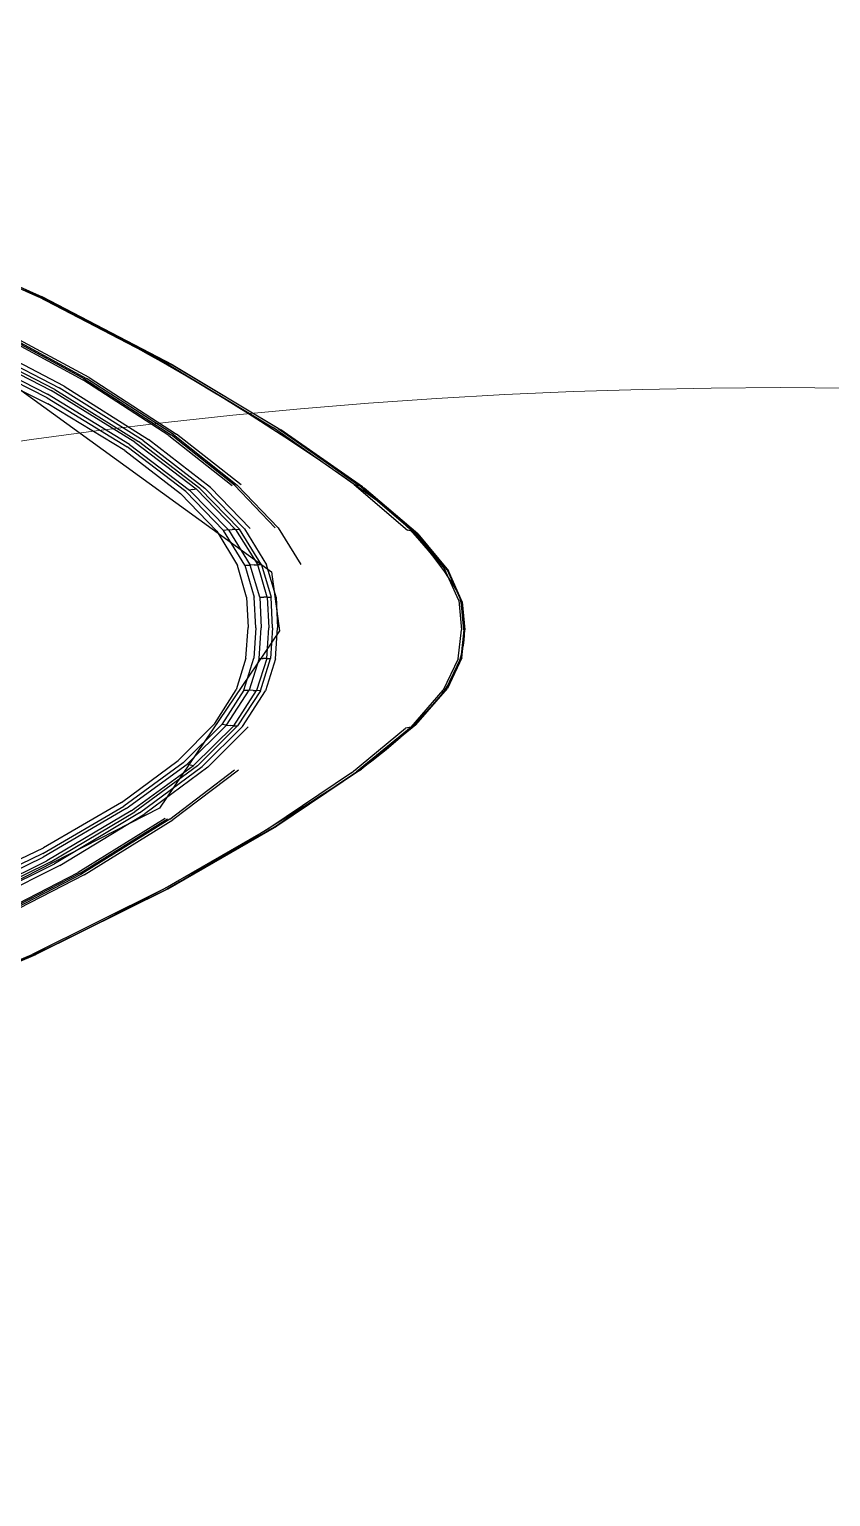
# Model space of a CAD drawing. Extents: x 526875 to 527530, y 3493038 to 3493574.
# Drawn here: x 527114.72 to 527117.56, y 3493321.09 to 3493326.3 of the extents above; entities that cross this region are included whole.
import ezdxf

# ---------------------------------------------------------------- set-up
doc = ezdxf.new("R2010")
doc.units = 0
doc.header["$LTSCALE"] = 2
doc.layers.get('0').update_dxf_attribs({"linetype": 'CONTINUOUS'})
doc.layers.add('L-WATER水景', color=5, linetype='CONTINUOUS')
doc.layers.add('W-_BOLLARD系船栓', color=4, linetype='CONTINUOUS')

# ---------------------------------------------------------------- blocks, each defined once
blk = doc.blocks.new('$matou$00000056')
at = {"color": 0, "linetype": 'Continuous'}
for p, q in [((-5357.4, 1155.1, 0), (-5719.7, 957.9, 0)), ((-5716.6, 958.6, 0), (-5355.8, 1154.6, 0)), ((-5352.5, 1152.3, 0), (-5711, 957.8, 0)), ((-6031.3, 759.5, 0), (-5719.7, 957.9, 0)), ((-5716.6, 958.6, 0), (-6026.5, 761.6, 0)), ((-6018.3, 762.4, 0), (-5711, 957.8, 0)), ((-5832.4, 720.3, 0), (-5569, 894.3, 0)), ((-5564.6, 890.8, 0), (-5826.3, 717.9, 0)), ((-5822.2, 715.8, 0), (-5561.7, 888, 0)), ((-5558.3, 884.9, 0), (-5817.8, 713.6, 0)), ((-5773.9, 693.8, 0), (-5519.6, 857.2, 0)), ((-5508.7, 850, 0), (-5761.9, 688.6, 0)), ((-5751.3, 684.1, 0), (-5499, 843.7, 0)), ((-5491.7, 839, 0), (-5743.2, 680.7, 0)), ((-5486.5, 824.6, 0), (-5734.4, 669.9, 0)), ((-5733.6, 658.9, 0), (-5490, 809.9, 0)), ((-5498.3, 787, 0), (-5735.2, 641.7, 0)), ((-6031.3, 759.5, 0), (-6287, 571.3, 0)), ((-6280.7, 574.5, 0), (-6026.5, 761.6, 0)), ((-6018.3, 762.4, 0), (-6270.1, 576.9, 0)), ((-6031.3, 759.5, 0), (-6026.5, 761.6, 0)), ((-5832.4, 720.3, 0), (-6040.9, 555.6, 0)), ((-6033.1, 554.1, 0), (-5826.3, 717.9, 0)), ((-5822.2, 715.8, 0), (-6028, 552.9, 0)), ((-6022.5, 551.6, 0), (-5817.8, 713.6, 0)), ((-5773.9, 693.8, 0), (-5974.5, 539.1, 0)), ((-5961.8, 535.8, 0), (-5761.9, 688.6, 0)), ((-5751.3, 684.1, 0), (-5950.6, 532.8, 0)), ((-5942, 530.6, 0), (-5743.2, 680.7, 0)), ((-5929.5, 523.6, 0), (-5734.4, 669.9, 0)), ((-5733.6, 658.9, 0), (-5924.2, 516.4, 0)), ((-5918.4, 505.3, 0), (-5735.2, 641.7, 0)), ((-6481.4, 404.7, 0), (-6287, 571.3, 0)), ((-6280.7, 574.5, 0), (-6474.2, 408.5, 0)), ((-6461.9, 411.8, 0), (-6270.1, 576.9, 0)), ((-6280.7, 574.5, 0), (-6287, 571.3, 0)), ((-6194.5, 407, 0), (-6040.9, 555.6, 0)), ((-6033.1, 554.1, 0), (-6185.2, 406.3, 0)), ((-6122, 398.7, 0), (-5974.5, 539.1, 0)), ((-5961.8, 535.8, 0), (-6108.9, 396.8, 0)), ((-6097.3, 395.1, 0), (-5950.6, 532.8, 0)), ((-5942, 530.6, 0), (-6088.3, 393.8, 0)), ((-5929.5, 523.6, 0), (-6072.9, 390, 0)), ((-6063.6, 386.2, 0), (-5924.2, 516.4, 0)), ((-5918.4, 505.3, 0), (-6051.5, 380.3, 0)), ((-6613.4, 267.3, 0), (-6486, 400.7, 0)), ((-6481.4, 404.7, 0), (-6609.3, 270.9, 0)), ((-6602.2, 274.5, 0), (-6474.2, 408.5, 0)), ((-6461.9, 411.8, 0), (-6589.3, 277.8, 0)), ((-6481.4, 404.7, 0), (-6486, 400.7, 0)), ((-6122, 398.7, 0), (-6216.8, 277.9, 0)), ((-6203.5, 277, 0), (-6108.9, 396.8, 0)), ((-6097.3, 395.1, 0), (-6191.7, 276.1, 0)), ((-6182.6, 275.5, 0), (-6088.3, 393.8, 0)), ((-6165.6, 273.7, 0), (-6072.9, 390, 0)), ((-6063.6, 386.2, 0), (-6154, 271.9, 0)), ((-6080.7, 392.3, 0), (-6088.3, 393.8, 0)), ((-6080.7, 392.3, 0), (-6072.9, 390, 0)), ((-6138.1, 269.3, 0), (-6051.5, 380.3, 0)), ((-6602.2, 274.5, 0), (-6589.3, 277.8, 0)), ((-6613.4, 267.3, 0), (-6687.1, 159.1, 0)), ((-6683.8, 161.9, 0), (-6609.3, 270.9, 0)), ((-6602.2, 274.5, 0), (-6677.3, 164.6, 0)), ((-6613.4, 267.3, 0), (-6609.3, 270.9, 0)), ((-6602.2, 274.5, 0), (-6609.3, 270.9, 0)), ((-6203.5, 277, 0), (-6256.7, 171.6, 0)), ((-6244.9, 171.2, 0), (-6191.7, 276.1, 0)), ((-6182.6, 275.5, 0), (-6235.8, 170.9, 0)), ((-6165.6, 273.7, 0), (-6218.1, 170.2, 0)), ((-6205.5, 169.6, 0), (-6154, 271.9, 0)), ((-6182.6, 275.5, 0), (-6191.7, 276.1, 0)), ((-6138.1, 269.3, 0), (-6187.8, 168.7, 0)), ((-6182.6, 275.5, 0), (-6174.5, 274.7, 0)), ((-6165.6, 273.7, 0), (-6174.5, 274.7, 0)), ((-6165.6, 273.7, 0), (-6154, 271.9, 0)), ((-6720.4, 67.8, 0), (-6687.1, 159.1, 0)), ((-6683.8, 161.9, 0), (-6717.9, 69.3, 0)), ((-6712.2, 70.8, 0), (-6677.3, 164.6, 0)), ((-6279.8, 75.9, 0), (-6256.7, 171.6, 0)), ((-6244.9, 171.2, 0), (-6267.9, 75.7, 0)), ((-6259, 75.6, 0), (-6235.8, 170.9, 0)), ((-6244.9, 171.2, 0), (-6235.8, 170.9, 0)), ((-6241.2, 75.4, 0), (-6218.1, 170.2, 0)), ((-6227.6, 170.6, 0), (-6235.8, 170.9, 0)), ((-6205.5, 169.6, 0), (-6228.3, 75.3, 0)), ((-6227.6, 170.6, 0), (-6218.1, 170.2, 0)), ((-6205.5, 169.6, 0), (-6218.1, 170.2, 0)), ((-6210, 75.1, 0), (-6187.8, 168.7, 0)), ((-6712.2, 70.8, 0), (-6719.6, -15.1, 0)), ((-6279.8, 75.9, 0), (-6283.8, -15.1, 0)), ((-6272, -15.1, 0), (-6267.9, 75.7, 0)), ((-6259, 75.6, 0), (-6267.9, 75.7, 0)), ((-6259, 75.6, 0), (-6263, -15.1, 0)), ((-6259, 75.6, 0), (-6250.7, 75.5, 0)), ((-6241.2, 75.4, 0), (-6250.7, 75.5, 0)), ((-6241.2, 75.4, 0), (-6245.3, -15.1, 0)), ((-6232.5, -15.1, 0), (-6228.3, 75.3, 0)), ((-6210, 75.1, 0), (-6214.2, -15.1, 0)), ((-6720.4, 67.8, 0), (-6727, -15.1, 0)), ((-6725, -15.1, 0), (-6717.9, 69.3, 0)), ((-6720.4, -98, 0), (-6727, -15.1, 0)), ((-6725, -15.1, 0), (-6717.9, -99.4, 0)), ((-6712.2, -100.9, 0), (-6719.6, -15.1, 0)), ((-6279.8, -106, 0), (-6283.8, -15.1, 0)), ((-6272, -15.1, 0), (-6267.9, -105.9, 0)), ((-6259, -105.8, 0), (-6263, -15.1, 0)), ((-6241.2, -105.6, 0), (-6245.3, -15.1, 0)), ((-6232.5, -15.1, 0), (-6228.3, -105.4, 0)), ((-6210, -105.2, 0), (-6214.2, -15.1, 0)), ((-6720.4, -98, 0), (-6687.1, -189.3, 0)), ((-6683.8, -192, 0), (-6717.9, -99.4, 0)), ((-6712.2, -100.9, 0), (-6677.3, -194.8, 0)), ((-6279.8, -106, 0), (-6256.7, -201.8, 0)), ((-6259, -105.8, 0), (-6267.9, -105.9, 0)), ((-6244.9, -201.4, 0), (-6267.9, -105.9, 0)), ((-6259, -105.8, 0), (-6250.7, -105.7, 0)), ((-6259, -105.8, 0), (-6235.8, -201.1, 0)), ((-6241.2, -105.6, 0), (-6250.7, -105.7, 0)), ((-6241.2, -105.6, 0), (-6218.1, -200.4, 0)), ((-6205.5, -199.8, 0), (-6228.3, -105.4, 0)), ((-6210, -105.2, 0), (-6187.8, -198.8, 0)), ((-6613.4, -297.5, 0), (-6687.1, -189.3, 0)), ((-6683.8, -192, 0), (-6609.3, -301.1, 0)), ((-6602.2, -304.7, 0), (-6677.3, -194.8, 0)), ((-6282.9, -311.3, 0), (-6337.6, -203.1, 0)), ((-6203.5, -307.1, 0), (-6256.7, -201.8, 0)), ((-6244.9, -201.4, 0), (-6235.8, -201.1, 0)), ((-6244.9, -201.4, 0), (-6191.7, -306.3, 0)), ((-6227.6, -200.8, 0), (-6235.8, -201.1, 0)), ((-6182.6, -305.6, 0), (-6235.8, -201.1, 0)), ((-6227.6, -200.8, 0), (-6218.1, -200.4, 0)), ((-6205.5, -199.8, 0), (-6218.1, -200.4, 0)), ((-6165.6, -303.8, 0), (-6218.1, -200.4, 0)), ((-6205.5, -199.8, 0), (-6154, -302.1, 0)), ((-6138.1, -299.4, 0), (-6187.8, -198.8, 0)), ((-6613.4, -297.5, 0), (-6609.3, -301.1, 0)), ((-6613.4, -297.5, 0), (-6486, -430.9, 0)), ((-6481.4, -434.8, 0), (-6609.3, -301.1, 0)), ((-6602.2, -304.7, 0), (-6609.3, -301.1, 0)), ((-6602.2, -304.7, 0), (-6589.3, -308, 0)), ((-6602.2, -304.7, 0), (-6474.2, -438.6, 0)), ((-6461.9, -442, 0), (-6589.3, -308, 0)), ((-6282.9, -311.3, 0), (-6185.2, -436.5, 0)), ((-6179.2, -436, 0), (-6276.3, -311.2, 0)), ((-6122, -428.8, 0), (-6216.8, -308.1, 0)), ((-6203.5, -307.1, 0), (-6108.9, -426.9, 0)), ((-6182.6, -305.6, 0), (-6191.7, -306.3, 0)), ((-6097.3, -425.2, 0), (-6191.7, -306.3, 0)), ((-6182.6, -305.6, 0), (-6174.5, -304.9, 0)), ((-6182.6, -305.6, 0), (-6088.3, -424, 0)), ((-6165.6, -303.8, 0), (-6174.5, -304.9, 0)), ((-6165.6, -303.8, 0), (-6154, -302.1, 0)), ((-6165.6, -303.8, 0), (-6072.9, -420.1, 0)), ((-6063.6, -416.4, 0), (-6154, -302.1, 0)), ((-6138.1, -299.4, 0), (-6051.5, -410.5, 0)), ((-6063.6, -416.4, 0), (-5924.2, -546.6, 0)), ((-5918.4, -535.4, 0), (-6051.5, -410.5, 0)), ((-6481.4, -434.8, 0), (-6486, -430.9, 0)), ((-6481.4, -434.8, 0), (-6287, -601.5, 0)), ((-6481.4, -434.8, 0), (-6474.2, -438.6, 0)), ((-6461.9, -442, 0), (-6474.2, -438.6, 0)), ((-6280.7, -604.7, 0), (-6474.2, -438.6, 0)), ((-6461.9, -442, 0), (-6270.1, -607, 0)), ((-6194.5, -437.1, 0), (-6040.9, -585.7, 0)), ((-6033.1, -584.3, 0), (-6185.2, -436.5, 0)), ((-6179.2, -436, 0), (-6028, -583.1, 0)), ((-6022.5, -581.8, 0), (-6173, -435.4, 0)), ((-6122, -428.8, 0), (-5974.5, -569.3, 0)), ((-5961.8, -565.9, 0), (-6108.9, -426.9, 0)), ((-6097.3, -425.2, 0), (-5950.6, -562.9, 0)), ((-6080.7, -422.5, 0), (-6088.3, -424, 0)), ((-5942, -560.7, 0), (-6088.3, -424, 0)), ((-6080.7, -422.5, 0), (-6072.9, -420.1, 0)), ((-5929.5, -553.7, 0), (-6072.9, -420.1, 0)), ((-5929.5, -553.7, 0), (-5734.4, -700.1, 0)), ((-5733.6, -689.1, 0), (-5924.2, -546.6, 0)), ((-5918.4, -535.4, 0), (-5735.2, -671.8, 0)), ((-5832.4, -750.5, 0), (-6040.9, -585.7, 0)), ((-6033.1, -584.3, 0), (-5826.3, -748, 0)), ((-5822.3, -746, 0), (-6028, -583.1, 0)), ((-6022.5, -581.8, 0), (-5817.8, -743.8, 0)), ((-5773.9, -724, 0), (-5974.5, -569.3, 0)), ((-5961.8, -565.9, 0), (-5761.9, -718.8, 0)), ((-5751.3, -714.2, 0), (-5950.6, -562.9, 0)), ((-5942, -560.7, 0), (-5743.2, -710.8, 0)), ((-6031.3, -789.7, 0), (-6287, -601.5, 0)), ((-6280.7, -604.7, 0), (-6287, -601.5, 0)), ((-6280.7, -604.7, 0), (-6026.5, -791.7, 0)), ((-6018.3, -792.6, 0), (-6270.1, -607, 0)), ((-5498.3, -817.2, 0), (-5735.2, -671.8, 0)), ((-5733.6, -689.1, 0), (-5490, -840.1, 0)), ((-5773.9, -724, 0), (-5519.6, -887.4, 0)), ((-5508.7, -880.2, 0), (-5761.9, -718.8, 0)), ((-5751.3, -714.2, 0), (-5499, -873.9, 0)), ((-5491.7, -869.2, 0), (-5743.2, -710.8, 0)), ((-5486.5, -854.7, 0), (-5734.4, -700.1, 0)), ((-5832.4, -750.5, 0), (-5569, -924.4, 0)), ((-5564.6, -921, 0), (-5826.3, -748, 0)), ((-5822.3, -746, 0), (-5561.7, -918.1, 0)), ((-5558.3, -915, 0), (-5817.8, -743.8, 0)), ((-6031.3, -789.7, 0), (-5719.7, -988.1, 0)), ((-6031.3, -789.7, 0), (-6026.5, -791.7, 0)), ((-5716.6, -988.8, 0), (-6026.5, -791.7, 0)), ((-6018.3, -792.6, 0), (-5711, -987.9, 0)), ((-5357.4, -1185.2, 0), (-5719.7, -988.1, 0)), ((-5716.6, -988.8, 0), (-5355.8, -1184.8, 0)), ((-5352.5, -1182.5, 0), (-5711, -987.9, 0))]:
    blk.add_line(p, q, dxfattribs=at)
at = {"layer": 'W-_BOLLARD系船栓', "elevation": 0}
blk.add_lwpolyline([(-6727, -15.1, 0.047361), (-6712.2, -120.4, 0.071059), (-6549.7, -364.2, 0.106743), (-4524.6, -1531, 0.083644), (-2645.5, -1972.5, -0.010282), (5565.9, -2012.7, -0.041262), (6105.1, -1863.2, 0.304271), (6623.1, -1179.8, 0.082265), (6714.7, -654.3), (6727, 59.7), (6714.7, 773.7, 0.082265), (6623.1, 1299.2, 0.256696), (6105.1, 1839.6, 0.028009), (5545.4, 1985.1, 0.02503), (-2645.5, 1949, 0.085737), (-4525.7, 1505.9, 0.098082), (-6474.2, 408.5, 0.055987), (-6646.5, 216.4, 0.167612), (-6727, -15.1)], format="xyb", dxfattribs=at)
at = {"layer": 'W-_BOLLARD系船栓'}
blk.add_polyline3d([(5088.8, -1650.5, 0), (-2711.5, -1650.5, 0), (-2777.7, -1716.7, 0), (-3888.8, -1523.1, 0), (-4872.8, -1154.3, 0), (-5607.3, -767.5, 0), (-6268.5, -180.6, 0), (-6288.7, -6.3, 0), (-6288.7, -6.3, 0), (-6008.4, 521.3, 0), (-5510.5, 847.1, 0), (-4700.5, 1239.2, 0), (-3649.3, 1581.8, 0), (-2775.2, 1713.1, 0), (-2711.7, 1595.4, 0), (-581, 1668.7, 0)], dxfattribs=at)

msp = doc.modelspace()

# ---------------------------------------------------------------- linework, layer by layer
at = {"layer": 'L-WATER水景', "lineweight": 5}
msp.add_circle((527117.3841, 3493306.0291), 19, dxfattribs=at)

# ---------------------------------------------------------------- block references
at = {"layer": 'L-WATER水景', "color": 8, "lineweight": 0, "xscale": 0.0015, "yscale": 0.0012, "zscale": 0.001291236534000011, "rotation": 179.4533750334647}
msp.add_blockref('$matou$00000056', (527106.174, 3493324.2478), dxfattribs=at)

doc.saveas('drawing.dxf')
